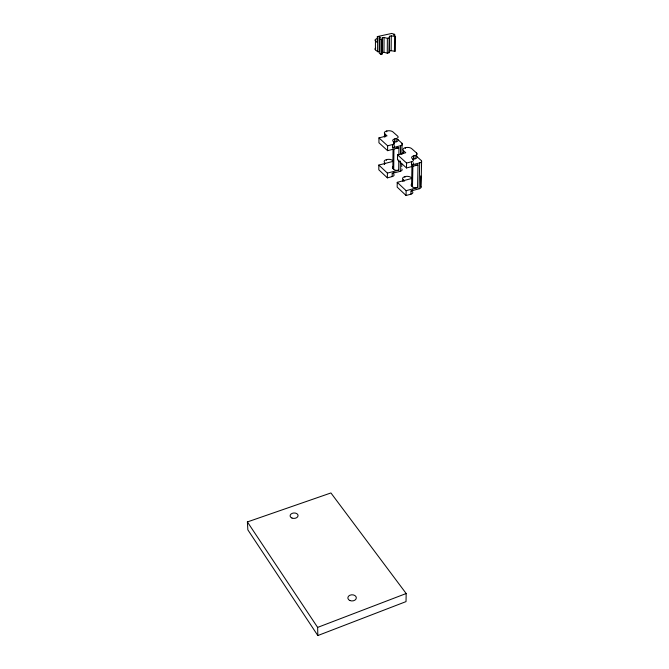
<?xml version="1.0" encoding="UTF-8"?>
<svg xmlns="http://www.w3.org/2000/svg" width="669" height="669" viewBox="0 0 669 669"><rect width="100%" height="100%" fill="white"/><g stroke="black" fill="none" stroke-linecap="round" stroke-linejoin="round"><path stroke-width="1" d="M394.668 36.335L394.685 34.362L391.741 33.45L377.333 36.594L379.599 36.854L379.532 51.672L377.6 51.68L375.426 49.849L375.451 40.993A4.047 1.739 0.2 0 1 377.199 38.66M377.333 36.594L377.308 42.54L375.451 40.993M377.6 51.68L377.651 36.862M379.599 36.854L380.402 37.514L379.256 38.192L379.189 53.027L381.004 54.557L381.865 54.365L382.175 52.7L382.25 37.865L384.065 37.472L387.376 38.317L389.182 37.924L389.475 36.285L391.273 35.892L395.53 36.527L395.371 51.346L391.139 50.702L389.35 51.103L389.057 52.759L387.267 53.16L383.973 52.307L382.175 52.7M392.803 161.438L378.83 165.067L378.813 169.801L387.368 177.862L392.193 176.591A3.646 1.823 0.5 0 0 393.665 174.124M393.757 142.472A3.68 1.781 0.5 0 1 394.585 142.188L396.199 141.778L396.232 138.55A3.663 1.764 0.5 0 0 397.704 136.167L392.92 131.902A4.558 2.183 0.4 0 0 386.749 130.982A4.558 2.183 0.4 0 0 384.884 133.925L387.042 135.866L378.955 137.906L378.93 142.748L387.585 150.667L398.941 147.749L398.858 154.874M381.004 54.557L381.079 39.697L379.256 38.192M381.865 54.365L382.25 37.865M383.973 52.307L384.065 37.472M384.675 164.156L384.692 162.584A4.507 2.224 0.4 0 1 386.531 159.582A4.507 2.224 0.4 0 1 392.636 160.518M384.859 137.145L384.884 133.925M386.531 160.359L386.54 159.582M386.749 131.785L386.757 130.982M387.267 53.16L387.376 38.317M387.368 177.862L387.401 173.104L378.83 165.067M387.585 150.667L387.619 145.8L378.955 137.906M389.057 52.759L389.182 37.924M389.35 51.103L389.475 36.285M391.139 50.702L391.273 35.892M392.193 176.591L392.226 173.422A3.646 1.823 0.5 0 0 393.991 172.351M396.199 141.778A3.663 1.764 0.5 0 0 397.67 139.395L402.052 143.317A3.68 1.781 0.6 0 1 400.58 145.717L392.477 147.799L392.511 144.554A3.688 1.79 0.4 0 0 394.008 142.146L393.129 141.351A3.68 1.773 0.5 0 1 394.618 138.96L396.232 138.55M398.791 159.966L398.665 170.152A3.646 1.815 0.6 0 1 393.715 169.382L392.854 168.571L393.046 149.254M394.434 51.555L394.593 36.736M393.715 169.382L393.932 149.028M394.008 142.146L393.974 145.374A3.688 1.79 0.4 0 1 392.477 147.799M394.585 142.188L394.618 138.96M411.51 178.531L397.235 182.336L397.177 187.119L406.058 195.49L410.95 194.169A3.713 1.89 0.9 0 0 412.405 191.61M412.656 159.506A3.746 1.848 0.9 0 1 413.492 159.214L415.123 158.787A3.73 1.831 0.9 0 0 416.578 156.312L416.636 153.05L411.669 148.618A4.65 2.266 0.8 0 0 405.364 147.665A4.65 2.266 0.8 0 0 403.524 150.717L405.765 152.733L397.57 154.857L397.511 159.749L406.493 167.969L418.008 164.942L417.548 187.604L406.133 190.682L397.235 182.336M392.226 173.422L400.246 171.314L400.38 161.07M400.472 153.912L400.58 145.717M401.726 166.815L401.768 163.754M401.893 154.556L402.052 143.317M403.089 181.299L403.106 179.71A4.591 2.308 0.8 0 1 404.929 176.599A4.591 2.308 0.8 0 1 411.159 177.569M403.491 153.159L403.524 150.717M404.921 177.394L404.929 176.599M405.355 148.476L405.372 147.665M406.058 195.49L406.133 190.682M406.493 167.969L406.568 163.052L397.57 154.857M410.95 194.169L411.009 190.966A3.721 1.89 0.9 0 0 412.781 189.854M416.578 156.312L421.127 160.384A3.746 1.848 1 0 1 419.68 162.876L411.468 165.034L411.527 161.756A3.763 1.856 0.8 0 0 412.99 159.247L412.087 158.428A3.755 1.84 0.9 0 1 413.551 155.944L415.19 155.517A3.738 1.831 0.9 0 0 416.636 153.05M417.548 187.604A3.713 1.882 1 0 1 412.489 186.81L411.594 185.974L411.945 166.422M412.489 186.81L412.89 165.184M413.492 159.214L413.551 155.944M406.175 593.528L406.024 601.607L317.834 635.55L247.848 529.848L247.396 521.937L330.929 492.953L406.175 593.528L317.633 627.405L317.834 635.55M415.123 158.787L415.19 155.517M411.009 190.966L419.137 188.775L419.68 162.876M420.793 175.888L420.567 186.233A3.713 1.882 1 0 1 419.137 188.775M421.035 187.094L421.604 161.229M394.685 34.362L393.631 34.989L395.53 36.527M387.401 173.104L398.665 170.152M406.568 163.052L411.527 161.756M387.619 145.8L392.511 144.554M381.079 39.697L381.949 39.513M403.106 179.71L404.586 181.082M247.396 521.937L317.633 627.405M402.847 180.906A4.591 2.316 0.8 0 1 403.047 180.689M403.139 153.594A4.641 2.266 0.8 0 1 403.256 152.022M411.594 185.974A3.713 1.882 1 0 1 411.753 184.025M418.008 164.942A3.746 1.856 1 0 1 415.156 165.067M413.082 162.676A3.755 1.856 0.8 0 1 411.468 165.034M401.701 168.864A3.638 1.815 0.6 0 1 400.246 171.314M384.215 164.248A4.507 2.233 0.4 0 1 384.491 163.805M384.541 136.769A4.558 2.191 0.4 0 1 385.127 134.87M392.854 168.571A3.638 1.806 0.6 0 1 393.046 166.698M398.941 147.749A3.68 1.781 0.6 0 1 396.14 147.874M377.684 40.575A1.622 0.694 0.2 0 1 377.642 39.856M375.426 49.849A4.031 1.748 0.2 0 1 375.727 48.034M349.971 600.553A4.24 3.086 -0.7 0 0 356.326 597.852A4.24 3.086 -0.7 0 0 349.979 595.209A4.24 3.086 -0.7 0 0 349.971 600.553M291.985 518.057A3.981 2.718 -2.8 0 0 298.065 515.674A3.981 2.718 -2.8 0 0 292.211 513.34A3.981 2.718 -2.8 0 0 291.985 518.057"/></g></svg>
